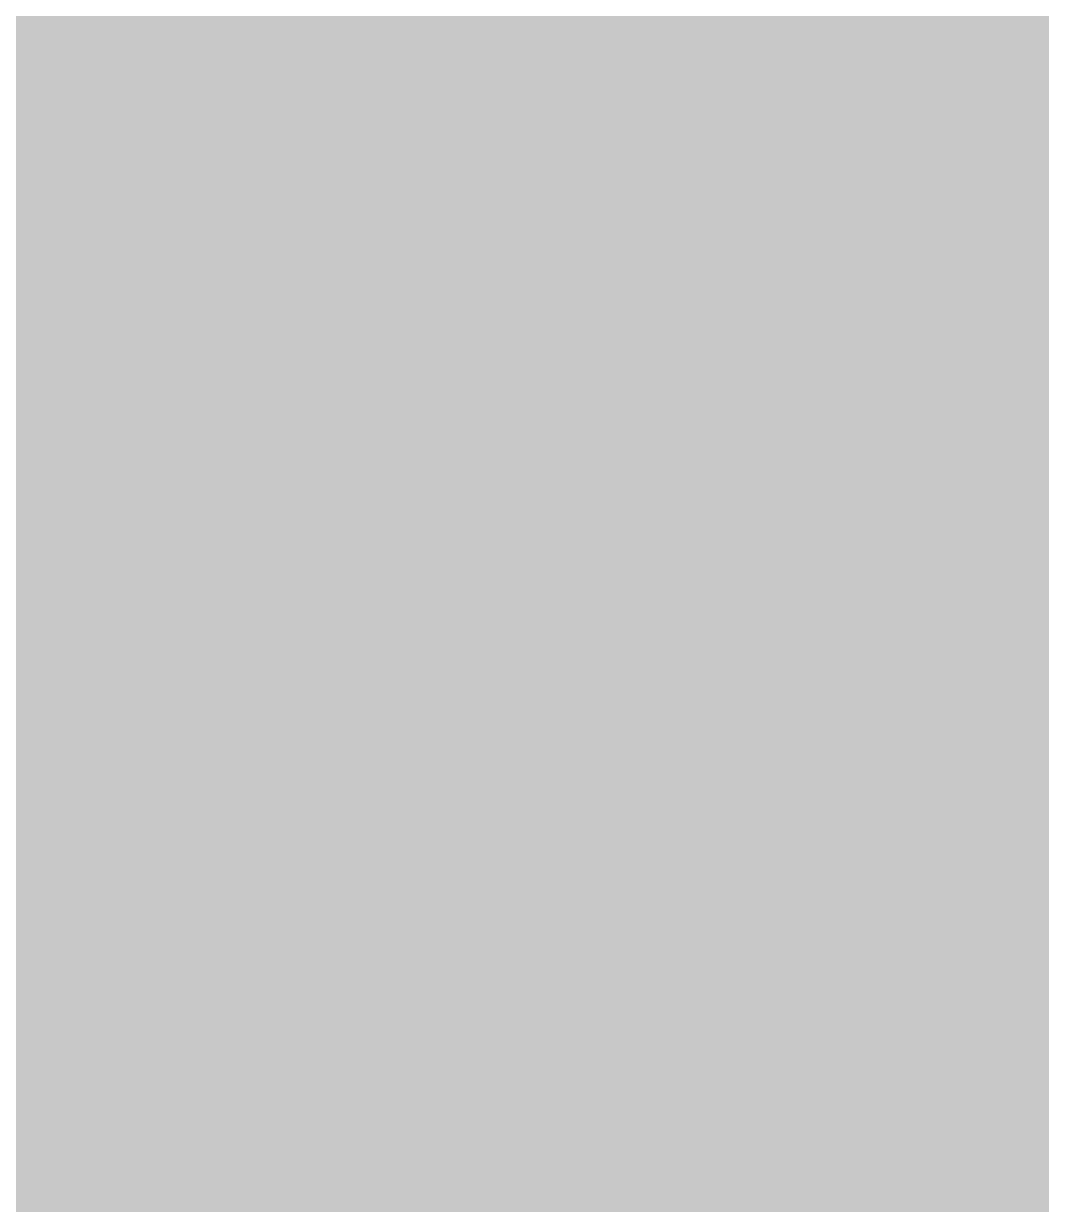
# Model space of a CAD drawing. Header units: millimetres. Extents: x -2 to 135, y -2 to 106.
# Drawn here: x 103.6368 to 103.9948, y 66.7674 to 67.1829 of the extents above; entities that cross this region are included whole.
import ezdxf

# ---------------------------------------------------------------- set-up
doc = ezdxf.new("R2010")
doc.units = ezdxf.units.MM
doc.header["$MEASUREMENT"] = 0
for name, color, linetype, true_color in [('Bottom-Layer', 7, 'Continuous', 0x0000ff), ('Top-Layer', 7, 'Continuous', 0xff0000), ('Top-Silkscreen-Layer', 7, 'Continuous', 0xffcc00)]:
    doc.layers.add(name, color=color, linetype=linetype, true_color=true_color)

msp = doc.modelspace()

# ---------------------------------------------------------------- hatches: boundary and pattern name
at = {"layer": 'Bottom-Layer'}
for points in [[(126.42373, 0.35814), (41.67627, 0.35814), (42.32022, 1.129), (42.80075, 2.01104), (43.09924, 2.9701), (43.20413, 3.96905), (43.11137, 4.9692), (42.82453, 5.93181), (42.35474, 6.81961), (41.72018, 7.59822), (40.94544, 8.23749), (40.0605, 8.71266), (39.09964, 9.00533), (38.10008, 9.10416), (37.10051, 9.00533), (36.13965, 8.71266), (35.25472, 8.23749), (34.47997, 7.59822), (33.84541, 6.81961), (33.37562, 5.93181), (33.08879, 4.9692), (32.99602, 3.96905), (33.10091, 2.9701), (33.3994, 2.01104), (33.87993, 1.129), (34.52388, 0.35814), (0.35814, 0.35814), (0.35814, 99.54206), (34.52388, 99.54206), (33.87993, 98.7712), (33.3994, 97.88916), (33.10091, 96.9301), (32.99602, 95.93115), (33.08879, 94.93101), (33.37562, 93.96839), (33.84541, 93.08059), (34.47997, 92.30198), (35.25472, 91.66271), (36.13965, 91.18754), (37.10051, 90.89487), (38.10008, 90.79604), (39.09964, 90.89487), (40.0605, 91.18754), (40.94544, 91.66271), (41.72018, 92.30198), (42.35474, 93.08059), (42.82453, 93.96839), (43.11137, 94.93101), (43.20413, 95.93115), (43.09924, 96.9301), (42.80075, 97.88916), (42.32022, 98.7712), (41.67627, 99.54206), (126.42407, 99.54206), (125.77903, 98.7696), (125.29808, 97.8856), (124.99993, 96.92441), (124.89616, 95.92341), (124.99082, 94.92151), (125.28021, 93.95765), (125.75309, 93.06931), (126.39108, 92.29101), (127.16938, 91.65302), (128.05772, 91.18014), (129.02158, 90.89075), (130.02348, 90.7961), (131.02448, 90.89986), (131.98567, 91.19801), (132.86967, 91.67896), (133.64213, 92.324), (133.64213, 7.57586), (132.8697, 8.22091), (131.98572, 8.70188), (131.02456, 9.00005), (130.02358, 9.10385), (129.02169, 9.00923), (128.05783, 8.71988), (127.16948, 8.24705), (126.39117, 7.6091), (125.75315, 6.83085), (125.28023, 5.94255), (124.99079, 4.97872), (124.89608, 3.97684), (124.99978, 2.97584), (125.29787, 2.01465), (125.77875, 1.13063)], [(104.71855, 65.90662), (104.88242, 65.60164), (105.17841, 65.42204), (105.52461, 65.41751), (105.82519, 65.58931), (105.99699, 65.8899), (105.99246, 66.23609), (105.81286, 66.53208), (105.50788, 66.69595), (104.24345, 67.96038), (104.06237, 68.08137), (103.84878, 68.12386), (85.23561, 68.12386), (83.30484, 70.05463), (83.12376, 70.17562), (82.91017, 70.21811), (74.2921, 70.21811), (73.96057, 70.31788), (73.62427, 70.23559), (73.37627, 69.994), (73.28521, 69.65997), (73.37627, 69.32594), (73.62427, 69.08435), (73.96057, 69.00205), (74.2921, 69.10183), (82.67898, 69.10183), (84.60976, 67.17105), (84.79083, 67.05006), (85.00442, 67.00758), (103.61759, 67.00758)]]:
    msp.add_hatch(color=256, dxfattribs=at).paths.add_polyline_path(points)
at = {"layer": 'Top-Layer'}
msp.add_hatch(color=256, dxfattribs=at).paths.add_polyline_path([(126.42373, 0.35814), (41.67627, 0.35814), (42.32022, 1.129), (42.80075, 2.01104), (43.09924, 2.9701), (43.20413, 3.96905), (43.11137, 4.9692), (42.82453, 5.93181), (42.35474, 6.81961), (41.72018, 7.59822), (40.94544, 8.23749), (40.0605, 8.71266), (39.09964, 9.00533), (38.10008, 9.10416), (37.10051, 9.00533), (36.13965, 8.71266), (35.25472, 8.23749), (34.47997, 7.59822), (33.84541, 6.81961), (33.37562, 5.93181), (33.08879, 4.9692), (32.99602, 3.96905), (33.10091, 2.9701), (33.3994, 2.01104), (33.87993, 1.129), (34.52388, 0.35814), (0.35814, 0.35814), (0.35814, 99.54206), (34.52388, 99.54206), (33.87993, 98.7712), (33.3994, 97.88916), (33.10091, 96.9301), (32.99602, 95.93115), (33.08879, 94.93101), (33.37562, 93.96839), (33.84541, 93.08059), (34.47997, 92.30198), (35.25472, 91.66271), (36.13965, 91.18754), (37.10051, 90.89487), (38.10008, 90.79604), (39.09964, 90.89487), (40.0605, 91.18754), (40.94544, 91.66271), (41.72018, 92.30198), (42.35474, 93.08059), (42.82453, 93.96839), (43.11137, 94.93101), (43.20413, 95.93115), (43.09924, 96.9301), (42.80075, 97.88916), (42.32022, 98.7712), (41.67627, 99.54206), (126.42407, 99.54206), (125.77903, 98.7696), (125.29808, 97.8856), (124.99993, 96.92441), (124.89616, 95.92341), (124.99082, 94.92151), (125.28021, 93.95765), (125.75309, 93.06931), (126.39108, 92.29101), (127.16938, 91.65302), (128.05772, 91.18014), (129.02158, 90.89075), (130.02348, 90.7961), (131.02448, 90.89986), (131.98567, 91.19801), (132.86967, 91.67896), (133.64213, 92.324), (133.64213, 7.57586), (132.8697, 8.22091), (131.98572, 8.70188), (131.02456, 9.00005), (130.02358, 9.10385), (129.02169, 9.00923), (128.05783, 8.71988), (127.16948, 8.24705), (126.39117, 7.6091), (125.75315, 6.83085), (125.28023, 5.94255), (124.99079, 4.97872), (124.89608, 3.97684), (124.99978, 2.97584), (125.29787, 2.01465), (125.77875, 1.13063)])

# ---------------------------------------------------------------- linework, layer by layer
at = {"layer": 'Bottom-Layer', "const_width": 0.4}
msp.add_lwpolyline([(105.35982, 66.05468), (103.84878, 67.56572)], dxfattribs=at)
at = {"layer": 'Top-Silkscreen-Layer', "const_width": 0.1524}
msp.add_lwpolyline([(102.08038, 67.00579), (105.62318, 67.00579)], dxfattribs=at)
msp.add_lwpolyline([(102.08038, 67.00579), (105.62318, 67.00579)], dxfattribs=at)

doc.saveas('drawing.dxf')
